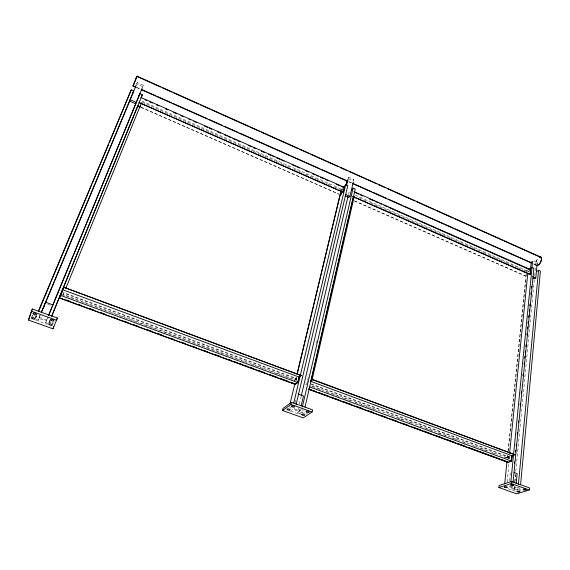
<?xml version="1.0" encoding="UTF-8"?>
<svg xmlns="http://www.w3.org/2000/svg" width="570" height="570" viewBox="0 0 570 570"><rect width="100%" height="100%" fill="white"/><g stroke="black" fill="none" stroke-linecap="round" stroke-linejoin="round"><path stroke-width="0.43" stroke-dasharray="2.85 2.14" d="M519.883 491.775L520.075 489.708M512.152 486.552L511.889 489.21L514.019 489.965L514.361 486.424M514.788 481.992L515.465 474.91M515.807 471.369L534.247 280.055M514.489 485.946L514.247 488.469L508.896 486.559L509.067 484.87M514.895 481.736L515.622 474.162M534.745 275.702L535.907 263.596L533.606 262.57M515.907 486.317L515.743 487.998L510.385 486.082L508.896 486.559M509.487 480.66L510.328 472.238M508.39 458.864L508.575 457.097L311.177 384.351M508.604 458.501L508.782 456.734L311.377 383.952M509.338 455.857L509.067 458.508L310.785 385.527M507.093 482.006L508.96 463.467M509.409 459.05L509.673 456.406M507.307 458.28L507.578 455.63M508.027 451.219L526.082 274.605M507.571 458.202L507.841 455.544M508.298 451.119L525.832 279.321M526.188 275.78L526.374 274.006M299.62 408.889L299.015 411.49L292.773 409.26M300.433 409.139L300.055 410.778L293.799 408.54L291.156 410.393M353.514 181.118L353.892 179.514L348.626 177.163L347.615 178.317L352.873 180.654L353.892 179.514M298.388 408.284L297.376 412.609L299.856 413.499L300.654 410.037M306.895 383.218L307.494 380.625M307.7 379.755L308.904 374.568M316.143 343.425L316.749 340.824M299.4 403.959L301.017 397.034M348.434 194.562L348.84 192.831L349.909 191.648M295.16 402.791L296.136 398.679M348.242 178.766L348.626 177.163M294.548 380.803L295.581 376.492M296.272 377.361L295.645 379.948L63.327 294.434M295.723 380.062L296.35 377.461M296.286 380.553L296.656 379L62.543 292.716M296.486 380.147L296.856 378.594L63.555 292.574M35.889 317.597L36.651 315.402M36.11 319.328L38.318 320.112L39.886 315.744L37.656 314.939M137.299 82.536L136.736 84.004L142.792 86.704L143.369 85.243L137.299 82.536L136.657 84.075M47.859 323.518L45.664 322.734L47.317 318.409L48.799 318.936M48.877 323.062L50.281 319.471M52.233 325.078L53.124 322.891M62.857 295.616L64.666 291.149M48.927 322.962L49.939 320.49M45.664 322.734L47.93 317.127M142.735 86.782L143.369 85.243M40.242 315.281L38.91 318.466L46.291 321.102M38.318 320.112L40.035 316.015M34.962 319.001L35.882 316.806M36.06 317.419L36.751 315.78M31.507 317.725L32.426 315.538M342.485 188.385L341.437 189.575L342.855 190.195M341.893 190.216L342.898 189.083M294.754 380.219L296.856 378.594M294.676 380.525L296.656 379M307.508 383.118L305.819 384.622L307.843 383.126M297.376 412.609L301.715 409.638L303.382 410.236M299.856 413.499L304.216 410.535M305.94 414.29L307.422 413.307M527.841 270.151L526.445 271.078L528.297 271.89L530.413 270.501M528.062 271.477L529.409 270.593M528.141 271.641L529.352 270.85M506.516 457.568L508.782 456.734M506.445 457.888L508.575 457.097M511.889 489.21L518.137 487.25L519.562 487.763M514.019 489.965L520.282 488.02M39.287 317.419L46.683 320.062M35.931 320.233L47.331 324.302M290.486 411.048L300.411 414.589M507.97 488.632L516.035 491.511M47.652 304.216L50.894 305.392M61.831 294.533L80.199 301.295M81.033 301.601L109.419 312.039M110.252 312.346L128.621 319.107M129.454 319.414L138.638 322.791M139.472 323.097L157.84 329.852M158.674 330.158L177.042 336.92M177.876 337.226L181.217 338.452M182.051 338.758L187.06 340.603M187.893 340.91L206.262 347.664M207.095 347.971L225.464 354.732M226.297 355.039L229.632 356.264M230.472 356.571L235.481 358.416M236.315 358.722L247.166 362.712M251.341 364.251L254.676 365.477M255.517 365.783L266.368 369.78M269.703 371.006L273.878 372.545M274.712 372.851L278.053 374.077M278.887 374.383L283.896 376.228M284.736 376.535L293.913 379.912M311.719 386.46L316.713 388.298M317.547 388.605L322.542 390.443M325.876 391.668L328.377 392.588M331.704 393.813L335.873 395.345M336.699 395.651L340.034 396.877M343.368 398.102L351.69 401.166M355.024 402.392L357.525 403.311M360.853 404.536L365.021 406.068M365.847 406.374L370.849 408.213M371.683 408.519L376.677 410.357M390.835 415.566L392.502 416.178M397.497 418.017L399.998 418.936M400.831 419.242L404.159 420.468M409.16 422.306L411.654 423.225M419.983 426.296L421.65 426.909M425.811 428.441L429.146 429.666M429.98 429.972L433.307 431.198M438.309 433.036L440.802 433.955M444.137 435.181L446.631 436.1M451.632 437.938L454.126 438.857M454.96 439.164L458.294 440.389M463.289 442.227L465.79 443.147M474.119 446.21L475.779 446.823M479.947 448.355L483.274 449.58M484.108 449.887L487.443 451.112M492.437 452.951L494.938 453.87M504.094 457.24L505.761 457.853M141.096 107.246L339.236 194.149M354.512 200.847L525.455 275.83M141.025 107.416L339.114 194.292M354.383 200.989L526.096 276.293M142.108 101.196L341.473 189.069M355.409 195.211L528.005 271.277M142.172 102.258L246.112 148.107M246.903 148.385L252.61 150.972M253.393 151.242L257.483 153.116M258.267 153.394L263.981 155.981M264.765 156.251L268.855 158.125M269.631 158.396L275.353 160.982M276.129 161.26L280.226 163.134M281.038 163.49L286.724 165.991M287.494 166.262L289.973 167.423M293.992 169.126L298.096 171M298.858 171.271L301.345 172.432M305.356 174.128L309.467 176.009M310.28 176.365L315.965 178.873M316.721 179.137L320.839 181.018M321.651 181.374L327.337 183.875M328.092 184.138L330.586 185.307M334.583 187.003L338.708 188.884M339.52 189.247L341.957 190.316M358.758 197.647L362.905 199.543M363.724 199.899L366.168 200.975M370.158 202.671L374.319 204.566M375.131 204.922L379.207 206.718M379.941 206.974L441.964 234.356M442.776 234.712L448.483 237.227M449.181 237.469L453.371 239.379M454.183 239.742L459.89 242.25M460.589 242.492L464.778 244.402M465.597 244.765L471.305 247.273M471.996 247.515L476.192 249.432M477.005 249.788L482.712 252.303M483.403 252.538L487.599 254.455M488.419 254.811L494.119 257.327M494.81 257.562L505.533 262.35M506.21 262.585L516.805 267.252M517.617 267.608L523.317 270.123M524.136 270.479L526.58 271.555M136.415 87.167L140.484 88.97M349.339 181.809L351.776 182.892M533.812 263.803L535.437 264.53M137.114 87.823L140.363 89.269M348.413 181.723L351.661 183.162M533.705 264.067L536.142 265.15M533.413 260.989L536.484 262.364M536.071 262.022A4.653 2.187 -64 0 1 538.308 257.982M536.228 261.972A4.375 2.059 -64 0 1 538.329 258.182M290.579 407.493A1.617 0.577 13.4 0 1 290.044 408.07M289.339 406.866A1.617 0.577 13.4 0 1 290.087 407.144M305.014 413.2A1.61 0.57 13 0 1 304.751 413.264M304.031 413.257A1.61 0.57 13 0 1 302.228 412.552A1.61 0.57 13 0 1 302.834 411.953A1.61 0.57 13 0 1 304.843 412.459M34.414 315.573A1.838 0.648 19.8 0 1 35.903 316.721A1.838 0.648 19.8 0 1 34.357 316.913M33.074 316.371A1.838 0.648 19.8 0 1 32.789 315.324M52.319 322.043A1.824 0.648 19.4 0 1 52.198 323.183M50.88 322.834A1.824 0.648 19.4 0 1 49.668 321.879A1.824 0.648 19.4 0 1 50.587 321.494M517.482 489.701A1.539 0.47 8.6 0 0 520.025 489.83A1.539 0.47 8.6 0 0 518.151 488.989A1.539 0.47 8.6 0 0 517.482 489.701"/><path stroke-width="0.85" d="M529.323 490.008L529.509 487.92L511.475 481.429L499.092 485.469L498.878 487.528L516.648 493.848L529.323 490.008L511.269 483.524L498.878 487.528M520.61 484.479L540.41 271.092L538.557 270.273L536.399 271.669M518.386 484.593L538.557 270.273M516.149 483.78L517.118 473.663L514.083 472.559M532.886 278.174L534.439 278.858L535.793 277.989L537.254 262.706M511.269 483.524L511.475 481.429M310.372 381.252L512.116 455.793L515.016 454.725L312.517 379.406L310.864 380.632M514.397 463.517L514.575 461.743M515.522 451.996L515.7 450.229M516.128 445.797L516.306 444.023M517.254 434.283L517.425 432.509M518.379 422.762L518.55 420.988M520.111 405.042L520.282 403.275M521.236 393.528L521.408 391.754M522.968 375.808L523.139 374.034M524.087 364.294L524.265 362.52M524.692 358.088L524.87 356.321M525.212 352.773L525.39 351.006M525.818 346.574L525.996 344.8M526.944 335.053L527.122 333.286M527.549 328.854L527.727 327.08M528.069 323.539L528.24 321.765M528.675 317.34L528.846 315.566M529.281 311.135L529.452 309.368M529.801 305.819L529.972 304.052M530.927 294.305L531.097 292.531M531.532 288.099L531.703 286.332M513.021 482.669L533.905 268.214L532.038 267.387L529.238 269.232M511.603 459.107L511.96 455.565L515.045 454.425M352.745 196.557L530.114 274.569L530.563 270.059L388.826 207.466M530.577 268.876L531.304 261.544M308.256 389.168L508.034 462.391L511.582 461.116L512.116 455.793M530.114 274.569L530.755 269.71L353.984 191.613M531.917 267.986L532.565 261.466M510.863 481.907L513.477 455.423M513.655 453.656L532.038 267.387M509.601 453.207L527.827 273.044M504.692 483.887L506.944 461.814M312.125 412.01L312.609 409.858L291.519 402.27L283.034 408.391L282.52 410.507L303.233 417.881L312.125 412.01L290.999 404.429L282.52 410.507M311.042 380.297L353.279 196.928M305.014 407.08L355.21 189.076L353.087 188.136L351.462 189.931M311.982 380.325L354.198 196.586M311.063 380.739L312.517 379.406M302.321 407.044L353.087 188.136M301.202 405.854L303.496 396L298.074 394.034M345.149 195.767L348.954 197.441L349.973 196.322L353.329 181.916M301.224 396.171L348.028 196.294M301.145 375.53L63.747 287.252L301.145 375.53L299.122 377.091L297.818 382.563L295.353 384.444L59.43 297.975L60.541 295.16M346.724 185.179L348.056 179.571M296.051 404.793L347.764 185.777L345.627 184.83L343.532 187.202M141.168 97.591L344.401 187.38L343.261 192.19L139.123 102.593L343.133 192.325L344.223 187.765M293.742 403.019L345.627 184.83M345.905 185.521L347.237 179.913M297.098 373.906L341.052 190.793M290.116 403.439L294.897 383.524M297.184 373.998L340.19 194.769M290.999 404.429L291.519 402.27M136.301 87.459L133.045 86.013L133.273 85.4M57.378 318.003L52.967 328.797L28.5 320.084L31.435 311.22L32.376 309.004L57.378 318.003L56.48 320.212L31.435 311.22M32.376 309.004L28.5 320.084M137.049 76.173L136.814 76.8L137.028 76.152L540.93 257.17M45.23 303.333L45.614 302.25L52.925 304.907M133.188 85.728L133.501 84.78M160.476 87.003L136.907 76.444L135.838 79.358M132.81 93.288L133.694 90.972L131.228 89.882L109.333 142.707M136.337 84.844L129.589 101.147L135.738 103.847L142.422 87.552M133.401 85.016L133.836 83.911M136.33 78.126L136.686 77.192M133.758 84.089L134.249 82.842M60.869 294.54L61.888 291.961L59.43 297.975M63.747 287.252L62.757 289.752L299.122 377.091M138.945 96.002L139.85 93.701L142.3 94.784L141.103 97.784M134.199 82.956L134.727 81.653M134.705 81.695L135.746 79.13M135.389 80.498L134.356 83.035M52.967 328.797L53.844 326.624M65.671 288.677L141.488 102.75M51.628 316.179L142.3 94.784M51.628 316.379L137.89 105.721M62.828 289.574L60.47 295.338L297.818 382.563M48.671 315.117L139.85 93.701M48.657 315.281L135.788 103.833M135.703 79.251L136.209 78.012M41.261 312.46L133.694 90.972M41.289 312.631L45.614 302.25M43.455 307.814L44.139 306.168M45.165 303.71L129.675 101.132M38.283 311.391L131.228 89.882M38.468 311.683L50.509 282.969M51.2 281.331L52.233 278.873M52.917 277.227L92.133 183.718M92.825 182.079L108.649 144.345M133.508 85.051L133.964 83.968M136.137 78.197L136.593 77.1M133.23 85.692L133.601 84.816M136.501 77.342L136.878 76.465M133.074 86.02L133.337 85.422M301.224 375.217L299.072 376.884L297.768 382.349L295.552 384.038M509.046 461.736L511.433 460.881M309.118 386.709L511.582 461.116M66.284 299.97L70.452 301.494M78.788 304.551L81.289 305.47M89.625 308.527L93.793 310.059M100.463 312.502L104.638 314.027M112.974 317.084L117.142 318.616M123.811 321.06L127.979 322.591M133.815 324.729L138.816 326.56M147.153 329.624L151.321 331.149M157.99 333.593L162.158 335.124M170.494 338.181L172.995 339.1M181.338 342.157L185.507 343.682M192.176 346.125L196.344 347.657M204.68 350.714L207.181 351.633M215.517 354.69L219.685 356.214M228.021 359.271L230.522 360.19M234.69 361.722L237.191 362.634M238.859 363.247L243.027 364.779M245.528 365.691L248.028 366.61M249.696 367.222L253.871 368.747M258.039 370.279L260.54 371.198M262.207 371.804L264.708 372.723M268.876 374.255L271.377 375.167M273.044 375.78L277.212 377.311M279.713 378.224L282.214 379.143M283.881 379.755L288.049 381.28M290.55 382.199L294.719 383.731M309.296 389.075L311.804 389.994M313.471 390.607L315.98 391.526M318.488 392.445L322.67 393.977M324.337 394.59L328.519 396.122M331.028 397.041L333.536 397.96M335.21 398.572L339.385 400.104M343.567 401.643L351.925 404.707M356.108 406.239L362.791 408.69M368.647 410.835L373.664 412.673M380.347 415.124L386.203 417.276M391.22 419.114L397.069 421.259M402.085 423.097L407.935 425.241M412.951 427.08L420.475 429.837M423.816 431.062L431.34 433.827M434.682 435.053L442.206 437.81M445.555 439.035L454.746 442.405M458.095 443.631L465.612 446.388M468.96 447.621L478.152 450.991M479.826 451.604L489.024 454.974M490.692 455.587L499.89 458.957M501.557 459.57L507.414 461.714M59.487 297.839L295.481 384.344M308.384 389.075L508.219 462.327M312.453 379.713L515.016 454.725M140.284 106.882L137.84 105.813L140.213 107.06M352.873 196.415L530.278 274.462M130.138 99.7L136.301 102.408M345.406 194.313L349.973 196.322M532.686 276.628L535.793 277.989M145.058 99.807L146.682 100.527M149.939 101.966L152.375 103.042M156.436 104.837L158.88 105.913M165.378 108.785L167.822 109.86M173.508 112.376L176.764 113.808M180.825 115.603L183.262 116.686M188.955 119.194L190.58 119.914M193.836 121.353L196.272 122.429M204.402 126.02L207.651 127.452M209.276 128.172L211.719 129.248M217.405 131.763L220.661 133.195M224.722 134.99L227.159 136.066M228.791 136.786L230.415 137.505M232.852 138.581L236.101 140.02M237.733 140.733L240.169 141.816M248.299 145.4L251.548 146.839M253.173 147.559L255.617 148.635M261.302 151.15L264.558 152.582M268.62 154.377L271.056 155.453M272.688 156.173L274.312 156.892M276.749 157.968L279.998 159.4M281.63 160.12L284.067 161.196M292.196 164.787L295.445 166.226M297.07 166.946L299.514 168.022M305.199 170.53L308.456 171.969M312.517 173.764L314.954 174.84M316.585 175.56L318.21 176.28M320.646 177.356L323.895 178.788M325.527 179.507L327.964 180.583M336.093 184.174L339.342 185.613M340.967 186.326L343.411 187.402M355.431 192.717L358.687 194.156M360.318 194.869L362.762 195.952M369.274 198.83L374.162 200.989M375.794 201.709L378.238 202.785M379.869 203.504L381.494 204.224M383.938 205.307L387.194 206.746M133.166 85.721L135.603 86.804M142.108 89.697L155.924 95.831M157.548 96.558L171.363 102.7M172.988 103.419L207.117 118.588M208.748 119.315L222.564 125.457M224.188 126.177L238.004 132.318M239.628 133.038L253.443 139.18M255.068 139.907L289.197 155.076M290.821 155.795L304.637 161.937M306.268 162.664L320.076 168.805M321.708 169.525L346.895 180.726M352.588 183.255L371.277 191.563M372.901 192.282L386.716 198.424M388.341 199.144L402.156 205.286M403.781 206.012L453.357 228.043M454.981 228.769L468.797 234.911M470.421 235.631L484.236 241.773M485.861 242.492L531.375 262.72M141.175 89.625L347.6 181.36M352.474 183.526L531.269 262.984M162.101 87.737L171.855 92.105M173.48 92.832L198.666 104.118M200.298 104.852L210.045 109.219M211.669 109.946L221.424 114.314M223.048 115.047L248.242 126.333M249.867 127.06L259.621 131.428M261.245 132.154L297.811 148.542M299.435 149.269L309.189 153.643M310.814 154.37L338.445 166.746M340.069 167.48L347.387 170.758M349.011 171.484L376.635 183.861M378.266 184.587L385.577 187.865M387.201 188.599L414.832 200.975M416.456 201.702L435.145 210.081M436.777 210.807L453.029 218.089M454.653 218.816L464.4 223.191M466.032 223.917L502.598 240.305M504.222 241.032L540.795 257.412M539.754 257.013A4.653 2.187 -64 0 1 540.937 261.552A4.653 2.187 -64 0 1 536.434 265.271M539.69 257.269A4.375 2.059 -64 0 1 541.151 260.483A4.375 2.059 -64 0 1 537.66 265.2M341.701 191.014L340.746 195.004L341.779 191.078M504.956 487.371A1.539 0.477 8.8 0 0 507.371 487.371A1.539 0.477 8.8 0 0 505.234 486.58A1.539 0.477 8.8 0 0 504.956 487.371M517.289 491.768A1.539 0.47 8.6 0 0 519.833 491.896A1.539 0.47 8.6 0 0 517.959 491.055A1.539 0.47 8.6 0 0 517.289 491.768M523.859 489.922A1.56 0.477 8.4 0 0 526.245 489.865A1.56 0.477 8.4 0 0 524.008 489.103A1.56 0.477 8.4 0 0 523.859 489.922M511.212 485.391A1.56 0.485 8.6 0 0 513.634 485.362A1.56 0.485 8.6 0 0 511.44 484.578A1.56 0.485 8.6 0 0 511.212 485.391M287.608 409.787A1.624 0.57 13.4 0 0 290.159 409.944A1.624 0.57 13.4 0 0 288.014 408.868A1.624 0.57 13.4 0 0 287.608 409.787M302.036 414.91A1.61 0.57 13 0 0 304.701 415.224A1.61 0.57 13 0 0 302.848 414.112A1.61 0.57 13 0 0 302.036 414.91M306.689 412.074A1.632 0.577 13 0 0 309.211 412.16A1.632 0.577 13 0 0 306.974 411.113A1.632 0.577 13 0 0 306.689 412.074M291.911 406.773A1.639 0.584 13.3 0 0 294.469 406.902A1.639 0.584 13.3 0 0 292.267 405.819A1.639 0.584 13.3 0 0 291.911 406.773M32.148 318.559A1.845 0.648 19.8 0 0 34.962 319.001A1.845 0.648 19.8 0 0 32.59 317.526A1.845 0.648 19.8 0 0 32.148 318.559M49.227 324.601A1.824 0.641 19.4 0 0 52.155 325.228A1.824 0.641 19.4 0 0 50.117 323.746A1.824 0.641 19.4 0 0 49.227 324.601M50.865 320.219A1.845 0.663 19.4 0 0 53.865 320.939A1.845 0.663 19.4 0 0 51.934 319.421A1.845 0.663 19.4 0 0 50.865 320.219M33.359 313.928A1.867 0.663 19.8 0 0 36.395 314.697A1.867 0.663 19.8 0 0 34.506 313.158A1.867 0.663 19.8 0 0 33.359 313.928"/></g></svg>
